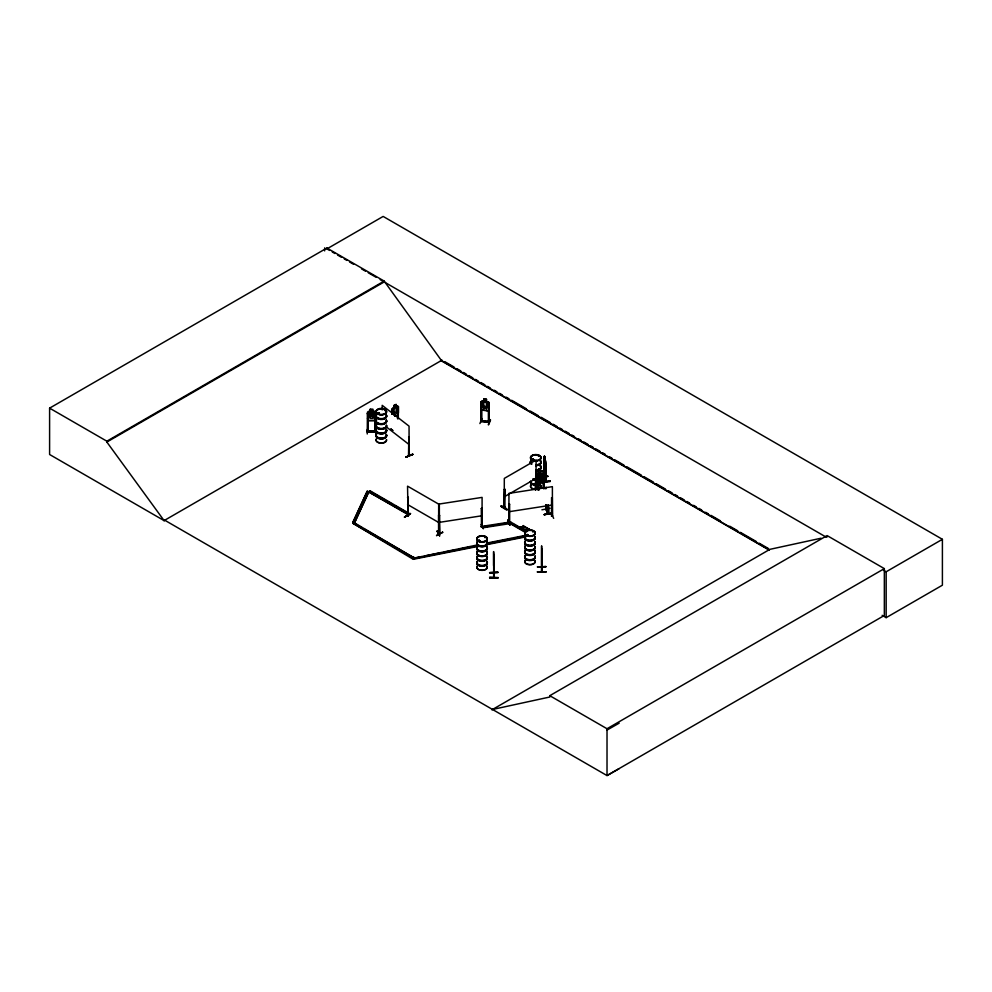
<?xml version="1.0" encoding="UTF-8"?>
<svg xmlns="http://www.w3.org/2000/svg" width="992" height="992" viewBox="0 0 992 992"><rect width="100%" height="100%" fill="white"/><g stroke="black" fill="none" stroke-linecap="round" stroke-linejoin="round"><path stroke-width="1.49" d="M377.654 413.205L378.808 412.883M385.243 410.403L384.673 409.919L384.871 410.564M385.032 410.254L384.648 410.378M545.798 468.174L545.501 469.96L545.736 468.36M545.848 488.92L546.071 487.134M494.066 576.364L494.028 577.567L494.004 573.165M493.594 565.601L493.619 551.589L493.731 577.567L494.066 576.451M541.558 567.015L541.62 545.848L541.644 571.826L541.595 567.449M541.545 570.71L541.582 571.789L541.979 571.045M478.975 540.218L478.603 540.876L479.26 540.256M479.26 541.037L479.768 540.504L478.764 540.504M480.054 540.851L478.553 540.491M484.741 537.466L485.398 537.304M484.914 537.565L485.547 537.466M532.146 459.606L533.212 459.631M533.746 459.718L532.171 459.718L533.25 459.656M538.383 456.208L539.065 456.432M539.09 456.171L538.73 455.836M527.608 535.147L526.467 535.221M527.756 535.32C528.525 533.845 525.14 534.824 527.174 535.283M532.989 531.662L532.952 531.749M533.274 531.439L532.729 531.786M395.039 416.318L397.68 415.239L398.449 412.66L398.449 406.596L396.23 406.757M500.824 506.366C503.552 504.234 513.571 515.381 500.848 506.304M507.086 509.566L501.109 506.106L507.061 509.603M493.632 572.136L493.619 573.202M493.632 572.793L493.731 577.518L493.731 576.402M494.066 577.456L493.966 554.392M547.82 513.484L548.03 504.779M538.073 470.977L538.743 469.117L538.036 489.974M543.802 477.276L545.836 481.901L545.798 462.148L545.042 459.804M544.323 476.929L543.331 476.21L543.331 488.448M545.637 481.418L544.31 477.177M481.814 402.938L481.008 403.012L481.814 402.938L481.839 421.464L480.996 421.402L481.046 401.686L481.926 400.942L488.225 401.921L486.378 401.599L486.452 399.28L483.761 398.92L486.452 399.28L486.378 410.7M479.917 423.584L481.876 418.512M481.058 401.636L481.008 421.364L489.143 422.195M481.083 420.732L481.814 420.62L481.021 420.496M488.386 403.794L489.13 403.893L488.386 403.794L488.386 422.369L489.081 422.443L489.143 402.702L488.2 401.772L489.143 402.702M481.752 420.558L488.386 421.699M481.752 420.794L489.044 421.538M488.262 424.712L490.098 419.579M488.696 424.725L490.544 419.976M481.046 407.737L481.864 410.105L488.238 410.948L489.168 408.902M486.477 401.686L487.692 402.591L487.692 406.807L486.34 408.431L483.823 408.096L482.484 406.112L482.484 401.896L483.761 401.177M438.514 532.791L439.419 532.642M438.514 533.46L439.617 533.237L438.675 533.411M481.368 526.144L481.48 527.05L481.294 508.487L482.025 508.375L482.149 526.926L481.393 527.05L481.914 526.02M509.776 522.077C507.309 521.953 511.475 522.052 509.057 522.883M552.47 515.48L551.564 516.286L551.577 497.761L552.308 497.649L552.432 516.187L552.383 486.65L508.958 493.371L508.871 522.896L508.884 504.358L509.615 504.246L509.677 522.784L508.809 522.697L509.504 522.561M551.564 516.286L552.308 515.332M522.61 529.22L523.218 527.347L525.76 527.409L523.218 527.732L522.139 528.947L523.317 525.611L523.305 527.422L525.76 527.409M527.657 528.116L526.479 531.08L527.174 528.228M526.479 531.452L527.174 529.269L529.629 529.641L529.17 528.996M525.996 530.794L527.174 527.843M375.621 418.264L374.703 420.496L368.28 420.596L367.424 412.25L368.305 411.444C376.638 408.692 377.394 414.234 374.765 420.571L368.28 420.546L367.511 418.289M522.139 528.947L522.71 527.074L520.13 527.409L522.623 527.781M523.218 527.732L523.788 525.884M436.988 531.253L439.667 535.891M439.605 535.841L437.435 530.807L436.988 531.266M507.644 520.416L509.95 525.152L507.718 520.081M410.502 513.744L404.327 517.08M360.914 527.161L352.706 522.524L367.251 491.176L408.568 514.364L409.733 514.265L408.568 514.935L368.838 491.995L369.991 490.755L409.733 513.695M352.706 523.094L367.251 491.176M392.51 504.333L369.991 491.325L368.838 491.995L354.293 523.342L368.838 491.424M377.692 412.821L377.952 413.441L377.94 412.635M377.592 412.982L378.336 413.441M384.462 410.13L385.194 410.142M408.295 497.5L407.551 497.314L408.295 497.5L408.059 515.976L407.551 486.154L439.344 504.506L439.406 534.056L438.625 533.646L438.675 504.11L482.1 497.389L482.025 526.926M408.382 515.195L407.7 514.836M439.344 533.535L438.625 533.646L439.617 533.907L439.543 515.542L438.799 515.356L439.543 515.542M367.251 433.975L367.251 429.449M394.109 415.425L394.047 405.468L396.18 404.463L393.973 405.418L394.022 407.724L391.828 409.498L391.828 414.036M392.559 408.431L391.766 409.448L391.766 413.986M543.876 488.758L543.988 457.225L544.72 458.391M532.481 459.68L533.175 459.147M532.481 459.532L533.212 459.358M438.6 532.778L439.493 532.816M482.087 526.244L481.318 526.368M509.752 522.784L505.139 523.367M394.097 407.762L392.993 409.002L392.993 413.218L394.097 414.532L396.155 413.639L397.271 411.358L397.271 407.142L396.155 406.869L396.18 404.463M367.276 431.805L375.708 431.768M374.778 431.78L374.864 413.428L375.621 413.59L374.864 413.428M504.903 507.086L504.048 507.16L504.903 506.9M481.033 401.698L483.823 401.252M546.121 481.79L543.765 476.619M479.917 540.876L478.714 540.59M541.979 480.103L543.938 480.426M368.218 431.966L368.131 413.453L367.375 413.453L367.288 431.979L367.462 431.086L368.044 431.756M367.462 432.004C380.928 432.041 375.856 430.466 368.044 431.086M367.462 431.359L375.708 431.272M375.708 431.942L375.621 412.238M488.3 421.464L488.3 422.133M404.637 517.303L410.552 513.459L404.637 516.919M504.643 489.13L504.916 507.606L504.023 507.805L504.643 489.13L504.246 507.954L504.308 478.404L536.102 460.052L535.953 489.403M504.841 489.242L504.097 489.44M535.296 489.788L535.891 471.088L535.568 489.874M436.579 535.37L442.804 532.431L442.469 531.873M436.542 535.717L442.544 532.258M535.692 489.874C536.672 487.642 534.304 489.812 536.102 488.957M164.821 520.267L164.176 520.651L49.6 454.497L49.6 408.146L326.914 248.037L384.164 281.083L441.415 360.493L769.197 549.742M326.914 248.037L326.914 248.893L383.148 216.43L942.4 539.313L942.4 585.193L886.166 617.656L882.148 615.325M49.6 408.146L106.851 441.192L384.164 281.083M619.157 768.651L607.017 775.57L164.746 520.23L164.089 520.602L106.851 442.048L384.164 281.939M164.089 520.602L442.06 360.121M477.884 546.431L413.267 559.314L353.14 523.429L354.293 522.759L413.9 557.752L363.568 528.686M538.247 473.035L538.78 473.345M538.011 477.078L543.256 480.909M504.308 496.756L536.102 478.404M538.768 478.243L540.032 478.975L539.053 477.66L539.053 473.444L540.032 472.192L541.855 473.246L542.835 475.627L542.004 482.732L550.188 481.542L550.076 480.909L541.905 482.149L540.094 481.194M543.331 476.21L544.211 476.557M353.14 523.429L412.734 557.839L413.9 557.169M524.644 531.985L510.074 523.578L509.665 522.102L482.521 526.293L482.943 527.211L511.227 522.338L527.124 531.514M482.521 526.293L482.943 527.781L510.086 523.59L511.227 522.338M491.883 709.85L769.854 549.357L821.066 538.222M492.528 709.466L549.779 697.016L549.779 695.69L827.092 535.581L884.343 568.627L884.343 615.462L607.017 775.57L607.017 728.736L884.343 568.627M827.092 536.908L826.448 537.292L380.172 279.632M883.512 570.239L886.166 571.776L942.4 539.313M607.017 730.075L619.157 723.156M544.31 477.66L544.521 456.01L544.112 471.064M509.838 525.128L507.668 520.378M535.556 489.242L535.692 489.205A5.233 3.026 0 0 0 540.28 484.592M504.37 507.941L504.643 506.813M488.399 422.096L488.399 421.674M527.533 534.973L526.926 535.01M392.348 410.576L391.567 410.713L392.348 410.576L392.348 413.639M397.519 418.798L398.127 407.824M409.274 455.502L408.518 455.291L408.828 436.852L409.361 455.564L408.927 454.981M409.287 437.199L408.592 436.951M412.635 454.15L405.864 457.114L412.87 454.398M394.097 408.518L396.155 407.625L396.155 411.829L394.097 412.734M395.039 416.243L397.581 415.14M535.606 489.205L535.655 489.18A5.233 3.026 0 0 1 531.216 484.592M535.792 489.465L535.891 471.088M481.368 526.802L482 526.69M412.734 558.422L477.35 544.955M486.365 543.157L525.425 535.37M414.234 558.112L421.749 556.624M424.762 556.016L441.279 552.718M444.292 552.122L456.308 549.729M459.321 549.134L471.336 546.728M474.337 546.133L477.35 545.538M487.866 543.43L511.909 538.644M514.91 538.048L525.425 535.94M412.734 557.839L413.267 558.732L477.884 545.848M486.898 544.062L525.958 536.263M486.898 544.633L525.958 536.846M407.7 515.505L408.382 515.865M439.01 515.232L439.555 533.87M438.6 515.096L439.419 515.146L438.6 515.096L438.712 533.622M481.033 524.446L483.315 528.786M551.316 513.335L553.66 518.345M552.395 515.989L551.75 516.286M551.651 516.274L552.271 515.989M438.675 522.462L482.1 515.741M508.958 511.723L552.383 505.002M550.089 508.264L541.917 509.801M552.284 513.038L544.124 514.612L552.395 513.608M544.162 514.625L552.284 513.286L544.124 514.612M482.521 526.864L490.06 525.698M493.074 525.239L496.087 524.768M499.1 524.309L502.126 523.838M378.212 413.466L378.907 413.354L378.349 412.672M546.096 463.462L546.121 481.864L546.17 481.132M542.475 477.065L548.043 476.185L542.587 477.35M542.55 477.239L548.018 476.445M544.422 456.022L545.166 459.829M543.777 463.599L545.488 469.985M543.976 466.314L545.6 469.948M523.305 527.037L525.76 527.025M520.13 527.409L522.623 527.397L520.13 527.794M523.999 529.641L526.578 529.306M523.999 530.026L526.492 530.013M527.087 529.579L529.629 529.257M374.951 431.061L374.951 431.966M375.794 434.198L375.757 430.54L376.191 434.248M541.88 548.65L541.93 571.814L541.93 570.611M537.515 566.854L545.947 566.804M537.577 572.111C563.555 571.59 519.696 571.801 546.009 572.024M489.602 572.595L498.034 572.558M489.664 577.828L498.096 577.778L489.664 577.852L489.664 577.195L498.096 577.815M489.664 577.58L498.096 577.53M378.064 412.697L378.907 412.994M378.25 413.639L377.543 413.354M408.828 436.852L409.113 455.7L409.051 426.151L382.193 405.344L382.193 409.932M527.174 534.514L527.992 534.986M481.008 421.364L489.056 422.406L489.056 402.715M483.823 402.07L486.39 402.504M483.823 406.286L486.34 406.621M548.092 512.765L546.394 509.305M352.706 522.524L354.293 522.759M489.143 421.526L488.25 421.662M533.088 459.098L533.746 459.482M541.88 566.953L541.979 571.293M439.32 534.056L439.493 533.002M509.59 522.586L510.086 523.59M407.886 514.873L408.072 516.014L408.096 497.624M370.19 411.432L370.19 409.175L372.955 409.212L372.856 411.556L374.244 412.3L374.244 416.516L372.856 418.326L370.276 418.339L368.9 416.528L368.9 412.312L370.276 411.556L370.276 409.25M408.307 515.828L407.762 497.19M326.914 248.893L329.58 250.43M332.246 251.968L334.912 253.506M337.565 255.043L341.558 257.35M344.224 258.887L346.89 260.425M349.556 261.962L353.549 264.269M361.534 268.882L365.527 271.188M368.193 272.726L376.179 277.326M444.738 361.658L454.1 367.065M456.779 368.615L460.796 370.934M463.462 372.471L466.141 374.021M468.819 375.559L472.837 377.878M475.515 379.428L478.181 380.978M480.86 382.515L484.877 384.834M487.556 386.384L490.222 387.922M494.239 390.24L496.918 391.79M499.596 393.328L502.262 394.878M506.28 397.197L508.958 398.734M511.636 400.284L526.355 408.778M530.36 411.097L538.396 415.735M541.062 417.272L550.436 422.679M553.102 424.229L557.12 426.548M559.798 428.085L562.476 429.635M565.155 431.185L569.16 433.492M571.838 435.042L574.517 436.592M578.522 438.898L581.2 440.448M583.879 441.998L587.896 444.317M590.575 445.854L593.241 447.404M595.919 448.942L599.937 451.261M602.615 452.811L605.281 454.348M609.299 456.667L611.977 458.217M614.656 459.755L624.018 465.161M626.696 466.711L641.415 475.205M644.081 476.755L653.455 482.162M656.121 483.699L665.496 489.118M668.162 490.656L672.179 492.974M674.858 494.524L677.536 496.062M680.214 497.612L684.22 499.931M686.898 501.468L689.576 503.018M693.582 505.337L696.26 506.875M698.938 508.425L701.617 509.962M705.634 512.281L708.3 513.831M710.979 515.369L720.341 520.788M729.715 526.194L737.738 530.819M740.416 532.369L756.474 541.632M759.14 543.182L768.515 548.588M440.535 360.369L769.395 550.238M538.681 469.166L543.331 471.77L543.938 474.374L543.269 471.808L538.73 469.266M538.011 473.891L543.876 477.276M540.913 480.922L541 481.207A5.245 3.026 0 0 1 535.742 484.332A5.245 3.026 0 0 1 530.497 481.306M523.788 526.268L523.317 525.611M512.554 523.677L525.797 531.315M510.074 523.007L525.958 532.183M407.551 504.506L439.344 522.858M395.163 505.858L409.733 514.265M549.779 695.69L607.017 728.736M397.581 406.187L398.375 406.658M478.69 541.062L478.776 540.814M397.606 406.1L392.46 408.332M405.926 457.114L412.858 454.348L405.864 457.114M385.851 426.535L409.051 444.503M545.984 509.739L546.381 505.139M547.931 513.918L547.832 505.883M545.749 481.802L545.501 460.846M481.889 420.608L481.901 421.302M552.308 497.649L551.577 497.761M509.615 504.246L508.884 504.358M509.776 522.263L509.516 522.586M482.025 508.375L481.294 508.487M548.03 513.955L545.836 509.417L546.096 505.188M544.025 477.226L545.749 481.132M544.558 456.791L544.943 457.721M544.558 457.535L544.943 458.478M543.963 457.225L545.513 460.958M544.447 459.16L545.067 460.722M544.447 463.376L545.054 464.826M550.076 480.922L541.892 482.472L539.958 481.269L540.094 478.938M545.054 459.854L545.054 466.637L544.124 462.607M368.131 413.453L367.375 413.453M886.166 571.776L886.166 617.656M548.316 504.73C550.498 520.378 546.133 513.211 546.183 504.717M545.898 504.767L545.836 509.417M545.079 457.572L545.042 468.918M544.075 476.396L544.075 488.634M543.864 457.523L543.827 471.113M543.814 474.374L543.814 480.388M543.542 476.086L543.542 488.324M538.78 476.396L538.78 490.16M538.582 473.457L538.582 490.284M538.135 471.026L538.247 489.85M483.761 398.92L483.823 410.366M481.653 420.806L481.641 421.501M398.313 406.621L398.3 418.661M398.127 412.412L398.127 418.525M397.693 408.22L397.693 417.396M392.162 410.44L392.162 413.503M324.669 247.864L324.669 250.902M106.851 441.192L106.851 442.048M535.11 542.016A5.332 3.075 0 0 1 529.269 545.86A5.332 3.075 0 0 1 525.351 541.272M535.048 542.326A5.258 3.038 0 0 1 529.282 546.121A5.258 3.038 0 0 1 525.413 541.595M535.01 546.282A5.22 3.013 0 0 1 529.282 550.052A5.22 3.013 0 0 1 525.438 545.55M535.048 546.592A5.258 3.038 0 0 1 529.282 550.386A5.258 3.038 0 0 1 525.413 545.86M535.11 536.957A5.332 3.075 0 0 1 529.269 540.801A5.332 3.075 0 0 1 525.351 536.213M535.048 541.471A5.258 3.038 0 0 1 529.282 545.265A5.258 3.038 0 0 1 525.413 540.739M535.048 537.255A5.258 3.038 0 0 1 529.282 541.049A5.258 3.038 0 0 1 525.413 536.523M535.11 541.756A5.332 3.075 0 0 1 529.269 545.6A5.332 3.075 0 0 1 525.351 541.012M535.11 536.697A5.332 3.075 0 0 1 529.269 540.541A5.332 3.075 0 0 1 525.351 535.953M535.048 536.412A5.258 3.038 0 0 1 529.282 540.206A5.258 3.038 0 0 1 525.413 535.68M535.11 556.45A5.332 3.075 0 0 1 529.269 560.294A5.332 3.075 0 0 1 525.351 555.706M535.048 556.76A5.258 3.038 0 0 1 529.282 560.554A5.258 3.038 0 0 1 525.413 556.028M535.023 560.716A5.233 3.026 0 0 1 529.282 564.498A5.233 3.026 0 0 1 525.425 559.996M535.196 547.82A5.233 3.026 0 0 1 528.612 550.746A5.233 3.026 0 0 1 525.425 546.307M535.023 561.001A5.233 3.026 0 0 1 529.282 564.783A5.233 3.026 0 0 1 525.425 560.269M535.048 546.778A5.27 3.038 0 0 1 529.269 550.572A5.27 3.038 0 0 1 525.4 546.046M535.11 551.391A5.332 3.075 0 0 1 529.269 555.235A5.332 3.075 0 0 1 525.351 550.647M535.048 555.904A5.258 3.038 0 0 1 529.282 559.699A5.258 3.038 0 0 1 525.413 555.173M535.048 551.688A5.258 3.038 0 0 1 529.282 555.483A5.258 3.038 0 0 1 525.413 550.957M535.11 556.19A5.332 3.075 0 0 1 529.269 560.034A5.332 3.075 0 0 1 525.351 555.446M535.11 551.13A5.332 3.075 0 0 1 529.269 554.974A5.332 3.075 0 0 1 525.351 550.386M535.048 550.845A5.258 3.038 0 0 1 529.282 554.64A5.258 3.038 0 0 1 525.413 550.114M486.663 547.014A5.332 3.075 0 0 1 482.05 551.639A5.332 3.075 0 0 1 477.437 547.014M486.588 547.336A5.245 3.026 0 0 1 482.05 551.874A5.245 3.026 0 0 1 477.512 547.336M486.613 551.391A5.27 3.038 0 0 1 482.05 555.954A5.27 3.038 0 0 1 477.487 551.391M486.601 551.589A5.258 3.038 0 0 1 482.05 556.14A5.258 3.038 0 0 1 477.499 551.589M486.663 541.954A5.332 3.075 0 0 1 482.05 546.567A5.332 3.075 0 0 1 477.437 541.954M486.588 546.493A5.245 3.026 0 0 1 482.05 551.031A5.245 3.026 0 0 1 477.512 546.493M486.588 542.277A5.245 3.026 0 0 1 482.05 546.815A5.245 3.026 0 0 1 477.512 542.277M486.663 546.753A5.332 3.075 0 0 1 482.05 551.378A5.332 3.075 0 0 1 477.437 546.753M486.663 541.694A5.332 3.075 0 0 1 482.05 546.307A5.332 3.075 0 0 1 477.437 541.694M486.588 541.421A5.245 3.026 0 0 1 482.05 545.972A5.245 3.026 0 0 1 477.512 541.421M486.663 561.447A5.332 3.075 0 0 1 482.05 566.072A5.332 3.075 0 0 1 477.437 561.447M486.588 561.77A5.245 3.026 0 0 1 482.05 566.308A5.245 3.026 0 0 1 477.512 561.77M486.588 565.738A5.233 3.026 0 0 1 482.05 570.264A5.233 3.026 0 0 1 477.512 565.738M486.588 552.06A5.233 3.026 0 0 1 482.05 556.586A5.233 3.026 0 0 1 477.512 552.06M486.613 565.824A5.27 3.038 0 0 1 482.05 570.388A5.27 3.038 0 0 1 477.487 565.824M486.613 551.788A5.27 3.038 0 0 1 482.05 556.351A5.27 3.038 0 0 1 477.487 551.788M486.663 556.388A5.332 3.075 0 0 1 482.05 561.001A5.332 3.075 0 0 1 477.437 556.388M486.588 560.926A5.245 3.026 0 0 1 482.05 565.465A5.245 3.026 0 0 1 477.512 560.926M486.588 556.71A5.245 3.026 0 0 1 482.05 561.249A5.245 3.026 0 0 1 477.512 556.71M486.663 561.187A5.332 3.075 0 0 1 482.05 565.812A5.332 3.075 0 0 1 477.437 561.187M486.663 556.128A5.332 3.075 0 0 1 482.05 560.74A5.332 3.075 0 0 1 477.437 556.128M486.588 555.855A5.245 3.026 0 0 1 482.05 560.406A5.245 3.026 0 0 1 477.512 555.855M540.367 460.821A5.332 3.075 0 0 1 535.742 465.446M531.129 463.896A5.332 3.075 0 0 1 531.129 460.821M540.293 461.144A5.245 3.026 0 0 1 535.742 465.682M530.683 463.438A5.245 3.026 0 0 1 531.204 461.144M540.367 460.561A5.332 3.075 0 0 1 535.742 465.174M531.129 463.636A5.332 3.075 0 0 1 531.129 460.561M540.305 460.288A5.258 3.038 0 0 1 535.742 464.839M532.034 463.958A5.258 3.038 0 0 1 531.191 460.288M540.293 465.36A5.245 3.026 0 0 1 535.742 469.898M540.305 466.203A5.258 3.038 0 0 1 539.462 469.873M538.371 470.344A5.258 3.038 0 0 1 535.742 470.754M538.383 474.424A5.27 3.038 0 0 1 535.742 474.821M540.305 470.27A5.27 3.038 0 0 1 540.838 471.002M540.367 465.893A5.332 3.075 0 0 1 535.742 470.506M540.367 465.632A5.332 3.075 0 0 1 535.742 470.245M538.383 474.598A5.27 3.038 0 0 1 535.742 475.007M540.305 484.877A5.27 3.038 0 0 1 535.742 489.44A5.27 3.038 0 0 1 531.191 484.877M540.826 481.368A5.258 3.038 0 0 1 535.742 485.187A5.258 3.038 0 0 1 530.67 481.368M541.074 481.864A5.332 3.075 0 0 1 535.742 484.939A5.332 3.075 0 0 1 530.422 481.864M541.074 481.604A5.332 3.075 0 0 1 535.742 484.679A5.332 3.075 0 0 1 530.422 481.604M540.293 478.603A5.245 3.026 0 0 1 533.126 479.719M540.367 478.07A5.332 3.075 0 0 1 533.076 479.198M540.293 477.76A5.245 3.026 0 0 1 533.126 478.863M538.358 475.044A5.22 3.013 0 0 1 535.742 475.441M540.367 478.33A5.332 3.075 0 0 1 533.076 479.458M538.383 474.808A5.27 3.038 0 0 1 535.742 475.218M386.52 425.134A5.245 3.026 0 0 1 380.556 428.482A5.245 3.026 0 0 1 376.489 424.291M386.272 415.04A5.332 3.075 0 0 1 381.238 419.256A5.332 3.075 0 0 1 376.414 414.966M377.134 414.272A5.332 3.075 0 0 1 379.341 413.317M386.533 416.119A5.258 3.038 0 0 1 380.556 419.48A5.258 3.038 0 0 1 376.489 415.276M378.175 414.036A5.258 3.038 0 0 1 379.366 413.652M386.272 414.78A5.332 3.075 0 0 1 381.238 418.996A5.332 3.075 0 0 1 376.414 414.693M377.134 414.011A5.332 3.075 0 0 1 379.341 413.056M386.533 415.264A5.258 3.038 0 0 1 380.556 418.624A5.258 3.038 0 0 1 376.489 414.42M377.183 413.738A5.258 3.038 0 0 1 379.366 412.796M386.533 421.178A5.258 3.038 0 0 1 380.556 424.539A5.258 3.038 0 0 1 376.489 420.335M386.272 420.1A5.332 3.075 0 0 1 381.238 424.316A5.332 3.075 0 0 1 376.414 420.025M386.272 419.839A5.332 3.075 0 0 1 381.238 424.055A5.332 3.075 0 0 1 376.414 419.765M386.533 420.335A5.258 3.038 0 0 1 380.556 423.696A5.258 3.038 0 0 1 376.489 419.48M386.533 425.407A5.258 3.038 0 0 1 380.556 428.767A5.258 3.038 0 0 1 376.489 424.564M386.52 425.89A5.245 3.026 0 0 1 380.556 429.238A5.245 3.026 0 0 1 376.489 425.047M386.52 439.568A5.245 3.026 0 0 1 380.556 442.916A5.245 3.026 0 0 1 376.489 438.724M386.545 425.63A5.27 3.038 0 0 1 380.556 429.003A5.27 3.038 0 0 1 376.476 424.787M386.533 430.553A5.258 3.038 0 0 1 380.556 433.913A5.258 3.038 0 0 1 376.489 429.71M386.533 429.697A5.258 3.038 0 0 1 380.556 433.058A5.258 3.038 0 0 1 376.489 428.854M386.533 435.612A5.258 3.038 0 0 1 380.556 438.972A5.258 3.038 0 0 1 376.489 434.769M386.272 434.533A5.332 3.075 0 0 1 381.238 438.749A5.332 3.075 0 0 1 376.414 434.459M386.272 434.273A5.332 3.075 0 0 1 381.238 438.489A5.332 3.075 0 0 1 376.414 434.198M386.533 434.769A5.258 3.038 0 0 1 380.556 438.129A5.258 3.038 0 0 1 376.489 433.913M386.272 429.474A5.332 3.075 0 0 1 381.238 433.69A5.332 3.075 0 0 1 376.414 429.387M386.272 429.214A5.332 3.075 0 0 1 381.238 433.43A5.332 3.075 0 0 1 376.414 429.127M386.533 439.84A5.258 3.038 0 0 1 380.556 443.201A5.258 3.038 0 0 1 376.489 438.997M539.338 472.452L540.628 475.875L539.388 477.76L541.855 479.272L541.855 475.056L540.032 474.002L540.032 478.218L541.049 476.644L542.661 479.644L541.434 476.358C544.149 475.056 541.719 472.465 541.024 475.614L539.425 472.465M373.984 417.409L373.104 417.483L371.578 415.301L369.185 417.508L370.996 414.817L369.26 412.238L371.529 414.296L373.885 412.226L372.136 414.83L373.984 417.409M395.796 405.145L394.469 406.472L395.796 405.145M372.397 409.671L370.735 409.684L370.735 410.428L372.397 410.428L372.397 409.671M372.856 412.3L370.276 412.312L370.276 416.528L372.856 416.516L372.856 412.3M545.947 566.556L537.515 566.965L545.947 566.556M498.034 572.297L489.614 572.706L498.034 572.297M485.894 399.714L484.27 399.503L484.27 400.247L485.894 400.47L485.894 399.714M541.533 480.971L540.355 480.289L541.533 481.715L541.533 480.971M392.77 430.429L390.724 428.879L392.745 430.491M527.335 535.593A5.27 3.038 0 0 0 535.234 532.964A5.27 3.038 0 0 0 527.335 530.323A5.27 3.038 0 0 0 527.335 535.593M527.347 536.002A5.233 3.026 0 0 0 535.196 533.386A5.233 3.026 0 0 0 527.347 530.77A5.233 3.026 0 0 0 527.347 536.002M527.335 535.767A5.27 3.038 0 0 0 535.234 533.126A5.27 3.038 0 0 0 527.335 530.497A5.27 3.038 0 0 0 527.335 535.767M479.421 541.334A5.27 3.038 0 0 0 487.32 538.706A5.27 3.038 0 0 0 479.421 536.077A5.27 3.038 0 0 0 479.421 541.334M479.434 541.756A5.233 3.026 0 0 0 487.283 539.127A5.233 3.026 0 0 0 479.434 536.511A5.233 3.026 0 0 0 479.434 541.756M479.421 541.508A5.27 3.038 0 0 0 487.32 538.867A5.27 3.038 0 0 0 479.421 536.238A5.27 3.038 0 0 0 479.421 541.508M533.126 460.189A5.233 3.026 0 0 0 540.987 457.56A5.233 3.026 0 0 0 533.126 454.944A5.233 3.026 0 0 0 533.126 460.189M533.126 460.598A5.233 3.026 0 0 0 540.987 457.982A5.233 3.026 0 0 0 533.126 455.365A5.233 3.026 0 0 0 533.126 460.598M533.113 460.362A5.27 3.038 0 0 0 541.012 457.734A5.27 3.038 0 0 0 533.113 455.105A5.27 3.038 0 0 0 533.113 460.362M378.051 413.776A5.258 3.038 0 0 0 386.52 411.829A5.258 3.038 0 0 0 379.366 408.58A5.258 3.038 0 0 0 378.051 413.776M378.064 414.185A5.245 3.026 0 0 0 386.508 412.25A5.233 3.026 0 0 0 379.378 408.989A5.245 3.026 0 0 0 378.064 414.185A5.233 3.026 0 0 0 386.496 412.238A5.245 3.026 0 0 0 379.378 408.989A5.233 3.026 0 0 0 378.064 414.172"/></g></svg>
